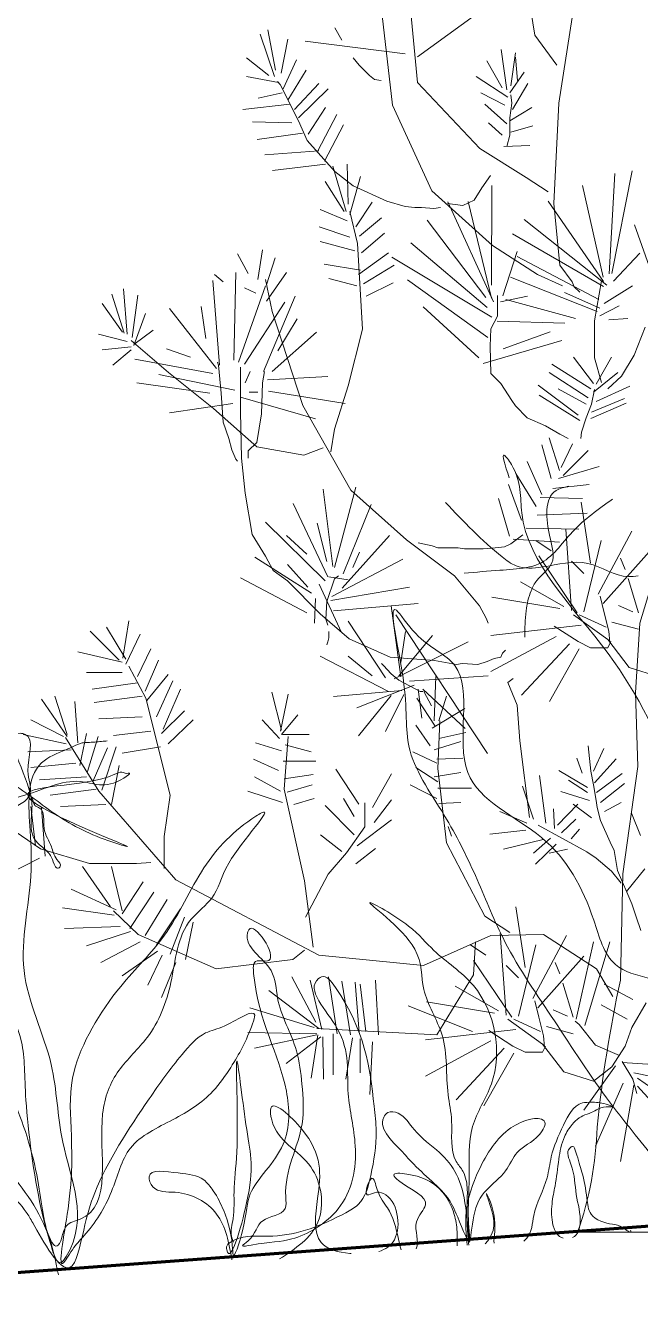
# Model space of a CAD drawing. Header units: millimetres. Extents: x 3779 to 7711, y 1445 to 3132.
# Drawn here: x 3966.4894 to 3966.7099, y 1451.7338 to 1452.1913 of the extents above; entities that cross this region are included whole.
import ezdxf

# ---------------------------------------------------------------- set-up
doc = ezdxf.new("R2010")
doc.units = ezdxf.units.MM
doc.layers.add('pluma 12', color=30, linetype='Continuous', lineweight=120)
doc.layers.add('VEJETACION', color=3, linetype='Continuous', lineweight=9)

# ---------------------------------------------------------------- blocks, each defined once
blk = doc.blocks.new('JGJGHJ')
at = {"layer": 'VEJETACION', "color": 84, "linetype": 'Continuous', "lineweight": 5, "ltscale": 0.1}
for p, q in [((1139.06227, 440.53233), (1139.09151, 440.48043)), ((1139.10062, 440.50519), (1139.10259, 440.50651)), ((1139.10329, 440.49696), (1139.10062, 440.50519)), ((1139.10335, 440.48412), (1139.10329, 440.49696)), ((1139.1048, 440.45645), (1139.10335, 440.48412)), ((1139.07649, 440.45169), (1139.07548, 440.45531)), ((1139.14406, 440.44711), (1139.14138, 440.45533))]:
    blk.add_line(p, q, dxfattribs=at)
for points in [[(1139.16239, 440.41113), (1139.15742, 440.46385), (1139.13723, 440.51297), (1139.10997, 440.56557), (1139.10754, 440.58313), (1139.10517, 440.58664), (1139.10639, 440.57844)], [(1139.12752, 440.57386), (1139.12284, 440.57267), (1139.11941, 440.55624), (1139.11945, 440.54686), (1139.11362, 440.54097), (1139.1113, 440.53744), (1139.10899, 440.5304), (1139.10786, 440.52102)], [(1139.08297, 440.57128), (1139.10185, 440.55029), (1139.10655, 440.54679), (1139.11594, 440.54567), (1139.13236, 440.54576), (1139.14647, 440.53997), (1139.14998, 440.53999)], [(1139.1428, 440.56808), (1139.12761, 440.55745), (1139.11476, 440.54684), (1139.10539, 440.54562), (1139.1007, 440.54559), (1139.0878, 440.54552)], [(1139.16415, 440.30886), (1139.16477, 440.31644), (1139.16664, 440.33918), (1139.16159, 440.36155), (1139.1552, 440.39018), (1139.13178, 440.40158), (1139.12515, 440.41802), (1139.10861, 440.4489), (1139.08392, 440.47413), (1139.08208, 440.51266), (1139.06891, 440.52511), (1139.06259, 440.53397), (1139.06338, 440.5073), (1139.06382, 440.48325), (1139.07514, 440.45794), (1139.08447, 440.43559), (1139.09282, 440.41258), (1139.10845, 440.38301), (1139.12638, 440.35214), (1139.14165, 440.32949), (1139.15357, 440.31605), (1139.1658, 440.30854), (1139.16514, 440.30952), (1139.16644, 440.31183)], [(1138.9035, 440.49178), (1138.9214, 440.48138), (1138.9367, 440.46886), (1138.95618, 440.45795), (1138.95881, 440.45691), (1138.92615, 440.47668), (1138.95762, 440.48262), (1138.96025, 440.48316), (1138.96182, 440.48264), (1138.96287, 440.48265), (1138.96078, 440.48106), (1138.94503, 440.48098), (1138.92353, 440.47719), (1138.90622, 440.47395), (1138.90255, 440.47183), (1138.901, 440.4671), (1138.90048, 440.46605), (1138.90887, 440.46819), (1138.92092, 440.4735), (1138.92563, 440.47615), (1138.92667, 440.47773), (1138.92663, 440.48613), (1138.92656, 440.49925), (1138.92498, 440.49976), (1138.92721, 440.47564), (1138.92671, 440.46986), (1138.92728, 440.46147), (1138.9294, 440.45886), (1138.93257, 440.4552), (1138.93363, 440.45206), (1138.93469, 440.45049), (1138.93574, 440.45102), (1138.93468, 440.45364), (1138.93308, 440.45835), (1138.93094, 440.46516), (1138.92985, 440.4725), (1138.92827, 440.47354), (1138.92774, 440.47511), (1138.9272, 440.47669)], [(1138.98691, 440.30594), (1138.98262, 440.32271), (1138.9684, 440.33155), (1138.96051, 440.33413), (1138.95944, 440.3378), (1138.96994, 440.33838), (1138.97888, 440.33528), (1138.98205, 440.3311), (1138.98524, 440.32377), (1138.98742, 440.30909), (1138.98742, 440.30804), (1138.99158, 440.31646), (1138.99519, 440.32907), (1139.00822, 440.34593), (1139.01075, 440.36483), (1139.00212, 440.40782), (1139.00315, 440.41202), (1139.00788, 440.41204), (1139.00151, 440.42355), (1139.001, 440.4225), (1139.00842, 440.40837), (1139.01005, 440.39841), (1139.0154, 440.37903), (1139.01651, 440.36696), (1139.01554, 440.35279), (1139.0078, 440.32704), (1139.0073, 440.32284), (1138.99892, 440.31912), (1138.99318, 440.31227), (1138.99108, 440.31068), (1138.99423, 440.3107), (1139.00893, 440.31183), (1139.02621, 440.32136), (1139.03397, 440.34344), (1139.03282, 440.36233), (1139.03059, 440.38593), (1139.02524, 440.40427), (1139.02629, 440.4048), (1139.03104, 440.40062), (1139.04177, 440.35713), (1139.04182, 440.34821), (1139.03875, 440.33245), (1139.03355, 440.32245), (1139.02884, 440.3198), (1139.0021, 440.31337), (1138.99317, 440.31384), (1138.98688, 440.31224), (1138.98531, 440.31065), (1138.98531, 440.3096), (1138.99363, 440.32591), (1138.99559, 440.35216), (1138.99389, 440.37681), (1138.99143, 440.34427), (1138.98941, 440.33009), (1138.98841, 440.32064), (1138.98739, 440.31434), (1138.98793, 440.31224)]]:
    blk.add_spline(points, degree=3, dxfattribs=at)
for points, knots in [([(1138.92443, 440.30505), (1138.92385, 440.31018), (1138.92184, 440.32476), (1138.90621, 440.35027), (1138.88593, 440.36161), (1138.8401, 440.38618), (1138.86253, 440.36747), (1138.87352, 440.36405), (1138.88599, 440.35613), (1138.8994, 440.34404), (1138.9125, 440.33295), (1138.91874, 440.31985), (1138.92863, 440.29833), (1138.93475, 440.32165), (1138.94178, 440.34039), (1138.95777, 440.36118), (1138.9719, 440.37852), (1138.98216, 440.38833), (1138.99078, 440.38898), (1139.00319, 440.39645), (1138.99818, 440.3844), (1138.99318, 440.37674), (1138.98334, 440.36442), (1138.96965, 440.35723), (1138.95173, 440.3508), (1138.94632, 440.33243), (1138.93776, 440.32097), (1138.93053, 440.31468), (1138.92289, 440.30298), (1138.9365, 440.34904), (1138.92796, 440.37147), (1138.95112, 440.4055), (1138.97328, 440.42342), (1138.98565, 440.44766), (1138.99912, 440.45986), (1139.01554, 440.46844), (1138.99345, 440.44849), (1138.99146, 440.43613), (1138.9761, 440.42679), (1138.97363, 440.40695), (1138.96483, 440.38824), (1138.95012, 440.37704), (1138.94011, 440.35595), (1138.94652, 440.32562), (1138.92818, 440.32342), (1138.92166, 440.30018), (1138.91554, 440.36355), (1138.91974, 440.39477), (1138.89907, 440.42536), (1138.88087, 440.45685), (1138.86047, 440.46388), (1138.84045, 440.47813), (1138.85555, 440.44707), (1138.86904, 440.44178), (1138.88477, 440.43656), (1138.88693, 440.4172), (1138.89684, 440.40305), (1138.90568, 440.38705), (1138.91426, 440.367), (1138.9193, 440.34641), (1138.92049, 440.32671), (1138.92171, 440.3189), (1138.9246, 440.30739), (1138.93752, 440.32362), (1138.92737, 440.34819), (1138.92949, 440.38294), (1138.9157, 440.41422), (1138.92529, 440.44291), (1138.9261, 440.46671), (1138.92561, 440.48781), (1138.93868, 440.49204), (1138.94377, 440.4936), (1138.94635, 440.49487), (1138.94978, 440.49462), (1138.95277, 440.49475), (1138.95511, 440.49475), (1138.95578, 440.49475)], [0.002739, 0.002739, 0.002739, 0.002739, 0.018273, 0.046968, 0.08365, 0.112338, 0.130172, 0.137802, 0.149484, 0.172954, 0.193505, 0.197984, 0.218824, 0.233162, 0.24711, 0.286002, 0.305882, 0.317303, 0.324597, 0.33602, 0.339187, 0.356706, 0.367352, 0.384876, 0.403266, 0.420291, 0.43892, 0.444586, 0.450999, 0.47026, 0.519692, 0.554414, 0.578494, 0.606554, 0.632847, 0.635087, 0.656521, 0.670434, 0.681081, 0.704884, 0.726387, 0.741968, 0.758544, 0.797198, 0.802593, 0.807071, 0.857943, 0.87897, 0.920175, 0.958036, 0.982265, 0.990342, 1.015457, 1.030748, 1.041949, 1.060359, 1.081861, 1.094409, 1.115054, 1.146877, 1.158935, 1.171117, 1.177834, 1.180667, 1.22177, 1.249879, 1.285018, 1.319063, 1.335115, 1.359887, 1.369754, 1.372922, 1.37609, 1.378094, 1.383104, 1.385107, 1.385107, 1.385107, 1.385107]), ([(1139.07143, 440.30505), (1139.07132, 440.30904), (1139.07116, 440.31834), (1139.07757, 440.33278), (1139.08622, 440.34483), (1139.09579, 440.34844), (1139.09993, 440.34875), (1139.10374, 440.34724), (1139.09876, 440.34015), (1139.09158, 440.33858), (1139.08731, 440.32949), (1139.07886, 440.32449), (1139.07428, 440.31714), (1139.07191, 440.30045), (1139.07263, 440.32568), (1139.06729, 440.33685), (1139.05559, 440.34615), (1139.0522, 440.3538), (1139.04675, 440.35527), (1139.04165, 440.34934), (1139.04905, 440.34255), (1139.05601, 440.33286), (1139.06497, 440.32525), (1139.0685, 440.31654), (1139.07271, 440.30295), (1139.07213, 440.31613), (1139.07439, 440.32779), (1139.07443, 440.34772), (1139.08984, 440.3664), (1139.08682, 440.39548), (1139.06761, 440.4096), (1139.05986, 440.42124), (1139.03574, 440.43699), (1139.06439, 440.41436), (1139.06068, 440.39673), (1139.07054, 440.37989), (1139.0676, 440.36325), (1139.06992, 440.34836), (1139.06718, 440.33799), (1139.0727, 440.33097), (1139.07316, 440.32524), (1139.07193, 440.3165), (1139.07195, 440.30989), (1139.07197, 440.30505)], [0.0007556, 0.0007556, 0.0007556, 0.0007556, 0.0126042, 0.0283908, 0.0473512, 0.0551559, 0.0577811, 0.0601289, 0.0652974, 0.0754898, 0.0833623, 0.0930411, 0.1033918, 0.1125559, 0.124636, 0.1465632, 0.1588164, 0.1670148, 0.1707275, 0.1729543, 0.1879815, 0.1906057, 0.2099613, 0.2179544, 0.2276022, 0.2297011, 0.2507489, 0.2687815, 0.2854514, 0.3213213, 0.3402531, 0.3528934, 0.3690643, 0.3921814, 0.407023, 0.4246157, 0.4461357, 0.4555953, 0.4702969, 0.474528, 0.4814296, 0.4867031, 0.5011689, 0.5011689, 0.5011689, 0.5011689]), ([(1139.00398, 440.30499), (1139.00993, 440.30829), (1139.02212, 440.31506), (1139.02037, 440.34046), (1139.00492, 440.34741), (1139.00411, 440.36388), (1139.02271, 440.3445), (1139.02033, 440.3305), (1139.0155, 440.30903), (1139.02518, 440.30581), (1139.02952, 440.30507), (1139.02966, 440.30505)], [0, 0, 0, 0, 0.0190631, 0.0390751, 0.0609662, 0.0651734, 0.0786481, 0.1041588, 0.1199359, 0.1309978, 0.1313624, 0.1313624, 0.1313624, 0.1313624]), ([(1139.09177, 440.30505), (1139.09219, 440.30534), (1139.095, 440.30762), (1139.09564, 440.31622), (1139.10168, 440.32466), (1139.10384, 440.33614), (1139.10839, 440.3446), (1139.11363, 440.35339), (1139.12041, 440.35285), (1139.12318, 440.35268), (1139.12833, 440.35038), (1139.12307, 440.35128), (1139.12003, 440.34918), (1139.11536, 440.34847), (1139.11163, 440.34517), (1139.10816, 440.3406), (1139.10625, 440.33298), (1139.10478, 440.32476), (1139.10204, 440.31619), (1139.10204, 440.30643), (1139.10592, 440.30505)], [0.3429987, 0.3429987, 0.3429987, 0.3429987, 0.3443383, 0.3528353, 0.3672007, 0.3748583, 0.3870919, 0.3975073, 0.4006648, 0.406031, 0.408384, 0.4115412, 0.4148691, 0.4210279, 0.4243966, 0.4296567, 0.4379725, 0.44767, 0.4541753, 0.4670223, 0.4670223, 0.4670223, 0.4670223]), ([(1139.10927, 440.30505), (1139.10964, 440.30517), (1139.11142, 440.30604), (1139.11333, 440.3119), (1139.11116, 440.32056), (1139.11197, 440.32909), (1139.10889, 440.33614), (1139.11221, 440.33816), (1139.11325, 440.33302), (1139.1146, 440.32793), (1139.11556, 440.32006), (1139.11559, 440.31151), (1139.123, 440.30878), (1139.12695, 440.30825), (1139.13037, 440.30464), (1139.13028, 440.30598), (1139.13027, 440.30618)], [0.47032051, 0.47032051, 0.47032051, 0.47032051, 0.47142849, 0.47613286, 0.4866641, 0.49775811, 0.50354306, 0.50471956, 0.50707184, 0.51460181, 0.5241264, 0.5300063, 0.53849014, 0.54249737, 0.54556529, 0.54609119, 0.54609119, 0.54609119, 0.54609119]), ([(1139.03966, 440.30505), (1139.04212, 440.30565), (1139.04903, 440.30959), (1139.04747, 440.3248), (1139.03998, 440.32669), (1139.03496, 440.32408), (1139.03951, 440.33494), (1139.04071, 440.3251), (1139.0451, 440.31954), (1139.04664, 440.3126), (1139.0474, 440.30602), (1139.0477, 440.30505)], [0.14037041, 0.14037041, 0.14037041, 0.14037041, 0.14772081, 0.16475415, 0.16795511, 0.17063811, 0.17679407, 0.18128768, 0.18881834, 0.20131939, 0.20412526, 0.20412526, 0.20412526, 0.20412526]), ([(1139.05312, 440.30505), (1139.05465, 440.30758), (1139.05147, 440.31444), (1139.06156, 440.3224), (1139.05153, 440.32656), (1139.04561, 440.33307), (1139.06133, 440.33104), (1139.06722, 440.32138), (1139.0684, 440.31111), (1139.06788, 440.30661), (1139.06787, 440.30505)], [0.2114725, 0.2114725, 0.2114725, 0.2114725, 0.22094792, 0.22780607, 0.24083049, 0.24346062, 0.24819661, 0.27051547, 0.27684822, 0.28114856, 0.28114856, 0.28114856, 0.28114856]), ([(1139.07789, 440.30505), (1139.07838, 440.3055), (1139.08283, 440.3101), (1139.08155, 440.31577), (1139.07889, 440.32544), (1139.08353, 440.31387), (1139.08102, 440.3072), (1139.08109, 440.30505)], [0.29521344, 0.29521344, 0.29521344, 0.29521344, 0.29681886, 0.31105723, 0.31322568, 0.3208833, 0.32976468, 0.32976468, 0.32976468, 0.32976468])]:
    blk.add_open_spline(points, degree=3, knots=knots, dxfattribs=at)
blk = doc.blocks.new('5')
for p, q in [((-0.12749, 0.81868), (-0.13753, 0.90581)), ((-0.02132, 0.87112), (-0.02778, 0.91199)), ((-0.10884, 0.83566), (-0.11386, 0.88808)), ((-0.10884, 0.85493), (-0.0536, 0.89502)), ((-0.00339, 0.82023), (0.00666, 0.88423)), ((-0.21573, 0.84028), (-0.22649, 0.87189)), ((-0.21502, 0.8449), (-0.22075, 0.87498)), ((-0.21071, 0.8426), (-0.20569, 0.86804)), ((-0.16552, 0.86726), (-0.17054, 0.87652)), ((-0.00483, 0.84876), (-0.02132, 0.87112)), ((-0.11817, 0.85724), (-0.19277, 0.86649)), ((-0.04213, 0.83026), (-0.04643, 0.86032)), ((-0.03925, 0.83334), (-0.03567, 0.85801)), ((-0.22003, 0.84104), (-0.23653, 0.85416)), ((-0.20927, 0.83103), (-0.19923, 0.85261)), ((-0.1526, 0.84876), (-0.15691, 0.85416)), ((-0.14471, 0.84104), (-0.1526, 0.84876)), ((-0.04572, 0.8318), (-0.05719, 0.85184)), ((-0.03416, 0.83729), (-0.03569, 0.85464)), ((-0.21285, 0.83566), (-0.23653, 0.84028)), ((-0.20569, 0.82254), (-0.19206, 0.8449)), ((-0.14112, 0.83796), (-0.14471, 0.84104)), ((-0.04141, 0.82485), (-0.06507, 0.84028)), ((-0.03998, 0.82794), (-0.02922, 0.84337)), ((-0.21142, 0.83412), (-0.21358, 0.83642)), ((-0.1978, 0.80712), (-0.21142, 0.83412)), ((-0.20067, 0.81561), (-0.18273, 0.83488)), ((-0.1978, 0.80943), (-0.17556, 0.83103)), ((-0.1361, 0.8372), (-0.14112, 0.83796)), ((-0.06222, 0.7863), (-0.10884, 0.83566)), ((-0.03783, 0.81561), (-0.02635, 0.83488)), ((-0.20999, 0.82794), (-0.22793, 0.82409)), ((-0.04357, 0.81868), (-0.06149, 0.82794)), ((-0.03998, 0.80943), (-0.03853, 0.82023)), ((-0.03853, 0.82023), (-0.03925, 0.8264)), ((-0.00698, 0.74544), (-0.00339, 0.82023)), ((-0.20425, 0.81946), (-0.23941, 0.81561)), ((-0.19062, 0.79711), (-0.17771, 0.81714)), ((-0.18345, 0.78476), (-0.1691, 0.81175)), ((-0.09808, 0.7547), (-0.12749, 0.81868)), ((-0.04213, 0.80481), (-0.05863, 0.81946)), ((-0.03998, 0.80712), (-0.02348, 0.81714)), ((-0.20282, 0.80558), (-0.23224, 0.80635)), ((-0.19134, 0.79248), (-0.1978, 0.80712)), ((-0.17842, 0.77705), (-0.16408, 0.80404)), ((-0.04572, 0.79633), (-0.05575, 0.80558)), ((-0.03998, 0.79633), (-0.03998, 0.80943)), ((-0.03925, 0.79865), (-0.02276, 0.80327)), ((-0.19492, 0.79787), (-0.22864, 0.79325)), ((-0.17054, 0.76935), (-0.19134, 0.79248)), ((-0.04213, 0.78785), (-0.03998, 0.79633)), ((-0.18273, 0.78476), (-0.2229, 0.78168)), ((-0.02778, 0.76473), (-0.06222, 0.7863)), ((-0.04428, 0.78785), (-0.0249, 0.78862)), ((-0.17771, 0.77474), (-0.21716, 0.77011)), ((-0.16222, 0.73936), (-0.17226, 0.77328)), ((-0.16078, 0.74474), (-0.1615, 0.77483)), ((-0.15691, 0.75855), (-0.17054, 0.76935)), ((-0.15935, 0.73704), (-0.15146, 0.76557)), ((-0.06078, 0.75701), (-0.05432, 0.76627)), ((-0.01128, 0.75393), (-0.02778, 0.76473)), ((0.03427, 0.69268), (0.03859, 0.76784)), ((0.03633, 0.69307), (0.05158, 0.76981)), ((-0.16365, 0.73936), (-0.178, 0.76171)), ((-0.1318, 0.74698), (-0.15691, 0.75855)), ((-0.05289, 0.71383), (-0.09808, 0.7547)), ((-0.06652, 0.74776), (-0.06078, 0.75701)), ((-0.05359, 0.68434), (-0.05342, 0.75872)), ((0.02979, 0.69021), (0.01426, 0.75889)), ((-0.15505, 0.72779), (-0.14285, 0.7463)), ((-0.11817, 0.74313), (-0.1318, 0.74698)), ((-0.0866, 0.74544), (-0.07513, 0.74391)), ((-0.05211, 0.67179), (-0.08634, 0.74651)), ((-0.07513, 0.74391), (-0.06652, 0.74776)), ((-0.05353, 0.67472), (-0.07104, 0.74677)), ((0.03017, 0.68708), (-0.01131, 0.74702)), ((-0.00267, 0.69918), (-0.00698, 0.74544)), ((-0.1615, 0.73242), (-0.18159, 0.74089)), ((-0.15361, 0.71545), (-0.15935, 0.73936)), ((-0.15217, 0.72085), (-0.13568, 0.73473)), ((-0.111, 0.74235), (-0.11817, 0.74313)), ((-0.10597, 0.74235), (-0.111, 0.74235)), ((-0.09665, 0.74159), (-0.10597, 0.74235)), ((-0.09163, 0.74235), (-0.09665, 0.74159)), ((-0.15935, 0.72008), (-0.18231, 0.72779)), ((-0.05778, 0.67499), (-0.10165, 0.73286)), ((0.03261, 0.68434), (-0.02927, 0.73341)), ((0.07228, 0.67538), (0.05317, 0.72947)), ((-0.15577, 0.71006), (-0.18159, 0.717)), ((-0.15002, 0.65146), (-0.15361, 0.71545)), ((-0.15075, 0.70852), (-0.13353, 0.72316)), ((-0.05691, 0.66766), (-0.11393, 0.71606)), ((0.03008, 0.68331), (-0.03803, 0.72263)), ((-0.23539, 0.69309), (-0.24328, 0.70773)), ((-0.22821, 0.68847), (-0.22463, 0.71082)), ((-0.15289, 0.69233), (-0.13066, 0.70852)), ((-0.01917, 0.69224), (-0.05289, 0.71383)), ((-0.04524, 0.67632), (-0.03436, 0.70943)), ((0.02648, 0.67353), (-0.03444, 0.70567)), ((0.03753, 0.68741), (0.05728, 0.70832)), ((-0.22176, 0.68461), (-0.2153, 0.70466)), ((-0.15146, 0.69541), (-0.17872, 0.70003)), ((-0.1493, 0.68539), (-0.12635, 0.69927)), ((-0.05341, 0.66031), (-0.12801, 0.70533)), ((0.00666, 0.68685), (-0.00267, 0.69918)), ((-0.25691, 0.62448), (-0.26193, 0.6877)), ((-0.25405, 0.68693), (-0.26049, 0.69233)), ((-0.24615, 0.62833), (-0.24472, 0.69387)), ((-0.21745, 0.66456), (-0.22248, 0.68847)), ((-0.22176, 0.67227), (-0.20669, 0.69387)), ((-0.15433, 0.68384), (-0.17513, 0.68924)), ((-0.05638, 0.6453), (-0.11647, 0.68831)), ((0.02542, 0.66476), (-0.03949, 0.69026)), ((-0.00052, 0.68377), (-0.01917, 0.69224)), ((0.00809, 0.68299), (0.00666, 0.68685)), ((0.02861, 0.6875), (0.02328, 0.65776)), ((-0.32793, 0.64838), (-0.33726, 0.67767)), ((-0.32578, 0.6476), (-0.32864, 0.68153)), ((-0.32219, 0.64529), (-0.31789, 0.6769)), ((-0.24256, 0.62678), (-0.22248, 0.68384)), ((-0.22965, 0.67844), (-0.23826, 0.6823)), ((-0.14715, 0.67613), (-0.12706, 0.68616)), ((0.02724, 0.66725), (0.001, 0.67879)), ((0.01239, 0.67914), (0.00809, 0.68299)), ((0.03054, 0.67057), (0.05171, 0.68373)), ((-0.32936, 0.64915), (-0.34443, 0.67074)), ((-0.26696, 0.64452), (-0.27054, 0.66841)), ((-0.23826, 0.62524), (-0.20813, 0.67151)), ((-0.22391, 0.61985), (-0.20024, 0.67613)), ((-0.06304, 0.63011), (-0.10456, 0.66812)), ((-0.04923, 0.67665), (-0.04923, 0.66115)), ((-0.04681, 0.67174), (-0.02671, 0.67614)), ((0.00911, 0.65949), (-0.0428, 0.67358)), ((0.02739, 0.6614), (0.04183, 0.66899)), ((-0.32076, 0.63912), (-0.31215, 0.66303)), ((-0.25906, 0.62216), (-0.29422, 0.66688)), ((-0.1945, 0.5944), (-0.21745, 0.66456)), ((-0.21315, 0.63526), (-0.19881, 0.65917)), ((-0.04923, 0.66115), (-0.05402, 0.65165)), ((0.03409, 0.65842), (0.04823, 0.65953)), ((-0.32076, 0.63989), (-0.30641, 0.65069)), ((-0.21745, 0.61985), (-0.18446, 0.64915)), ((-0.16078, 0.60905), (-0.15002, 0.65146)), ((-0.05402, 0.65165), (-0.05468, 0.63876)), ((-0.04935, 0.65734), (0.00109, 0.65581)), ((-0.04479, 0.63683), (-0.0098, 0.64944)), ((0.02328, 0.65776), (0.02328, 0.62994)), ((0.0612, 0.65301), (0.05309, 0.63197)), ((-0.32578, 0.6422), (-0.34729, 0.6476)), ((-0.29493, 0.61907), (-0.32291, 0.64297)), ((-0.0599, 0.6259), (-0.00111, 0.64309)), ((-0.05468, 0.63876), (-0.05402, 0.6184)), ((-0.32291, 0.63835), (-0.34443, 0.63605)), ((-0.32291, 0.63605), (-0.33654, 0.62448)), ((-0.27844, 0.63064), (-0.29637, 0.63681)), ((0.02262, 0.61094), (0.00772, 0.63062)), ((0.02328, 0.62994), (0.02861, 0.61162)), ((0.02461, 0.61026), (0.03606, 0.63062)), ((0.05309, 0.63197), (0.04351, 0.61637)), ((-0.26193, 0.61831), (-0.32004, 0.62911)), ((-0.25763, 0.62448), (-0.25835, 0.62678)), ((-0.25547, 0.60365), (-0.25763, 0.62448)), ((-0.24113, 0.58978), (-0.24113, 0.62293)), ((-0.23754, 0.61137), (-0.23395, 0.61985)), ((-0.22463, 0.61137), (-0.2232, 0.61985)), ((-0.00865, 0.62519), (0.02049, 0.60698)), ((-0.26409, 0.60365), (-0.31861, 0.61137)), ((-0.24544, 0.60597), (-0.3021, 0.61754)), ((-0.26121, 0.59209), (-0.29493, 0.61907)), ((-0.22534, 0.58824), (-0.22463, 0.61137)), ((-0.22104, 0.61368), (-0.17585, 0.616)), ((-0.05402, 0.6184), (-0.04657, 0.61094)), ((-0.04657, 0.61094), (-0.03845, 0.59816)), ((-0.01064, 0.61908), (0.01849, 0.60019)), ((0.02262, 0.60427), (0.04085, 0.61908)), ((0.04351, 0.61637), (0.0334, 0.60698)), ((-0.25405, 0.58207), (-0.25547, 0.60365)), ((-0.23467, 0.60442), (-0.22821, 0.60442)), ((-0.22032, 0.6052), (-0.16294, 0.59594)), ((-0.17083, 0.57667), (-0.16078, 0.60905)), ((0.01104, 0.5873), (-0.01876, 0.60958)), ((0.01237, 0.58323), (-0.0181, 0.60223)), ((-0.00386, 0.60698), (0.01716, 0.59544)), ((0.02328, 0.6063), (0.02116, 0.59544)), ((0.02461, 0.59748), (0.04963, 0.6089)), ((-0.24687, 0.59594), (-0.29422, 0.58901)), ((-0.22893, 0.56356), (-0.26121, 0.59209)), ((-0.24113, 0.60057), (-0.18517, 0.58438)), ((-0.15863, 0.53118), (-0.1945, 0.5944)), ((-0.03845, 0.59816), (-0.03566, 0.59409)), ((-0.03566, 0.59409), (-0.02688, 0.58527)), ((0.02116, 0.59544), (0.01716, 0.58527)), ((0.02049, 0.58459), (0.04697, 0.59612)), ((0.02116, 0.58934), (0.04564, 0.59952)), ((-0.24974, 0.56973), (-0.25405, 0.58207)), ((-0.24041, 0.55509), (-0.24113, 0.58978)), ((-0.22893, 0.56665), (-0.22534, 0.58824)), ((-0.02688, 0.58527), (-0.01331, 0.57916)), ((0.01716, 0.58527), (0.0137, 0.57441)), ((-0.1737, 0.55971), (-0.17083, 0.57667)), ((-0.01331, 0.57916), (-0.00253, 0.57305)), ((-0.00253, 0.57305), (0.00359, 0.56966)), ((0.0137, 0.57441), (0.01304, 0.56966)), ((-0.24758, 0.56125), (-0.24974, 0.56973)), ((-0.23539, 0.56048), (-0.22893, 0.56665)), ((-0.19378, 0.55739), (-0.22893, 0.56356)), ((-0.17944, 0.56279), (-0.19378, 0.55739)), ((-0.00905, 0.53987), (-0.01596, 0.56514)), ((-0.00283, 0.54582), (-0.01044, 0.57034)), ((-0.00145, 0.54805), (0.00685, 0.56588)), ((-0.24472, 0.55431), (-0.24758, 0.56125)), ((-0.24328, 0.55277), (-0.24472, 0.55431)), ((-0.23754, 0.52887), (-0.24041, 0.55509)), ((-0.23539, 0.55509), (-0.23539, 0.56048)), ((-0.00006, 0.5421), (0.01861, 0.56068)), ((-0.02012, 0.51907), (-0.03533, 0.54358)), ((-0.01596, 0.52798), (-0.02702, 0.5525)), ((-0.00352, 0.53987), (0.0269, 0.54879)), ((-0.03117, 0.50866), (-0.04086, 0.53542)), ((-0.00767, 0.53244), (0.0193, 0.53542)), ((-0.23253, 0.49803), (-0.23754, 0.52887)), ((-0.17226, 0.47413), (-0.17944, 0.53195)), ((-0.17083, 0.47335), (-0.15505, 0.5335)), ((-0.11703, 0.49417), (-0.15863, 0.53118)), ((-0.04016, 0.49677), (-0.04847, 0.52501)), ((-0.01735, 0.52575), (0.01446, 0.52501)), ((-0.17585, 0.46642), (-0.20167, 0.52115)), ((-0.16437, 0.46874), (-0.14356, 0.52039)), ((0.02046, 0.47662), (0.01328, 0.5221)), ((-0.178, 0.46333), (-0.22248, 0.50729)), ((-0.17656, 0.47798), (-0.18374, 0.50652)), ((-0.01942, 0.51238), (0.01792, 0.51386)), ((-0.22248, 0.48183), (-0.23253, 0.49803)), ((-0.19163, 0.48338), (-0.20669, 0.49726)), ((-0.16509, 0.45793), (-0.12994, 0.49726)), ((-0.03916, 0.49099), (-0.03017, 0.49768)), ((-0.02772, 0.50271), (0.0117, 0.50197)), ((0.00612, 0.44114), (0.00181, 0.50206)), ((0.02619, 0.45349), (0.05131, 0.50051)), ((-0.08116, 0.46719), (-0.11703, 0.49417)), ((-0.1083, 0.49173), (-0.10484, 0.49099)), ((-0.10484, 0.49099), (-0.09793, 0.48951)), ((-0.09793, 0.48951), (-0.09379, 0.48802)), ((-0.09379, 0.48802), (-0.07857, 0.48802)), ((-0.07857, 0.48802), (-0.07373, 0.48728)), ((-0.07373, 0.48728), (-0.05989, 0.48728)), ((-0.05989, 0.48728), (-0.05091, 0.48802)), ((-0.05091, 0.48802), (-0.044, 0.48877)), ((-0.044, 0.48877), (-0.03916, 0.49099)), ((-0.0374, 0.49453), (-0.00283, 0.49232)), ((-0.00895, 0.48587), (-0.02043, 0.49358)), ((0.01544, 0.44038), (0.02835, 0.49358)), ((0.05721, 0.43168), (0.07451, 0.48834)), ((-0.18804, 0.45408), (-0.23037, 0.48106)), ((-0.21674, 0.47104), (-0.22248, 0.48183)), ((-0.17298, 0.45176), (-0.11989, 0.47953)), ((-0.1572, 0.47335), (-0.15217, 0.48491)), ((0.01042, 0.4396), (-0.01828, 0.48201)), ((0.01544, 0.46891), (0.00612, 0.47817)), ((0.02979, 0.44655), (0.06422, 0.4851)), ((0.04629, 0.47199), (0.0427, 0.48047)), ((-0.20598, 0.46333), (-0.21674, 0.47104)), ((-0.19092, 0.45871), (-0.20598, 0.47567)), ((-0.17083, 0.46488), (-0.16796, 0.46719)), ((-0.06251, 0.44484), (-0.08116, 0.46719)), ((-0.19163, 0.43943), (-0.24113, 0.46565)), ((-0.18159, 0.43865), (-0.20598, 0.46333)), ((-0.18231, 0.46102), (-0.1658, 0.42478)), ((-0.17656, 0.44791), (-0.17083, 0.46488)), ((-0.17513, 0.46642), (-0.16078, 0.46411)), ((-0.1737, 0.44868), (-0.11487, 0.45871)), ((0.00038, 0.44422), (-0.03191, 0.46273)), ((0.05633, 0.4396), (0.04844, 0.46505)), ((-0.18517, 0.45022), (-0.18588, 0.43173)), ((-0.00249, 0.44269), (-0.05342, 0.45117)), ((0.0305, 0.4396), (0.02763, 0.45194)), ((-0.16006, 0.42015), (-0.18159, 0.43865)), ((-0.17728, 0.43481), (-0.17656, 0.44791)), ((-0.17155, 0.44097), (-0.10842, 0.44637)), ((-0.12133, 0.39163), (-0.1285, 0.44484)), ((-0.05749, 0.43557), (-0.06251, 0.44484)), ((0.03409, 0.42573), (0.0305, 0.4396)), ((0.05203, 0.44038), (0.04127, 0.445)), ((-0.32894, 0.40573), (-0.32464, 0.43349)), ((-0.17585, 0.43018), (-0.17728, 0.43481)), ((-0.13281, 0.39086), (-0.16078, 0.43327)), ((-0.05604, 0.43173), (-0.05749, 0.43557)), ((0.01328, 0.43036), (-0.05415, 0.42264)), ((0.01114, 0.41801), (-0.00681, 0.42958)), ((0.03337, 0.41956), (0.00754, 0.43806)), ((0.03194, 0.42881), (0.01186, 0.43806)), ((0.05633, 0.42727), (0.03624, 0.43266)), ((0.05402, 0.37977), (0.05721, 0.43168)), ((-0.33182, 0.40419), (-0.35334, 0.42577)), ((-0.3268, 0.40496), (-0.34114, 0.42886)), ((-0.3268, 0.40111), (-0.31603, 0.42347)), ((-0.17513, 0.42093), (-0.17585, 0.41784)), ((-0.17513, 0.42555), (-0.17513, 0.42093)), ((-0.12922, 0.40627), (-0.16006, 0.42015)), ((-0.12277, 0.3924), (-0.09766, 0.42247)), ((-0.12133, 0.40243), (-0.11774, 0.42555)), ((-0.00537, 0.42187), (-0.05415, 0.39566)), ((0.04915, 0.39874), (0.03337, 0.41956)), ((0.0348, 0.41724), (0.03409, 0.42573)), ((-0.32966, 0.40264), (-0.36266, 0.41035)), ((-0.31819, 0.39185), (-0.30814, 0.41267)), ((-0.17585, 0.41784), (-0.17656, 0.41553)), ((-0.12635, 0.39009), (-0.07112, 0.41784)), ((-0.04313, 0.41168), (-0.04528, 0.40936)), ((0.00469, 0.41647), (-0.03119, 0.37792)), ((0.01186, 0.41262), (-0.01039, 0.3733)), ((0.02046, 0.41339), (0.01114, 0.41801)), ((0.03337, 0.41339), (0.02046, 0.41339)), ((0.03552, 0.41801), (0.03337, 0.41339)), ((-0.31244, 0.38106), (-0.3024, 0.40419)), ((-0.13066, 0.38083), (-0.18159, 0.40705)), ((-0.14285, 0.3924), (-0.16078, 0.40705)), ((-0.13568, 0.40165), (-0.13424, 0.40011)), ((-0.10627, 0.40473), (-0.12922, 0.40627)), ((-0.09622, 0.40397), (-0.10627, 0.40473)), ((-0.07972, 0.40088), (-0.09622, 0.40397)), ((-0.07542, 0.40165), (-0.07972, 0.40088)), ((-0.06394, 0.40088), (-0.07542, 0.40165)), ((-0.05677, 0.4032), (-0.06394, 0.40088)), ((-0.05174, 0.40551), (-0.05677, 0.4032)), ((-0.04672, 0.40627), (-0.05174, 0.40551)), ((-0.04528, 0.40936), (-0.04672, 0.40627)), ((-0.32966, 0.39493), (-0.3562, 0.39493)), ((-0.31174, 0.37566), (-0.32464, 0.39955)), ((-0.31101, 0.37412), (-0.29524, 0.3934)), ((-0.13424, 0.40011), (-0.1285, 0.39395)), ((-0.1285, 0.39395), (-0.12277, 0.38932)), ((-0.11487, 0.38855), (-0.05604, 0.3924)), ((-0.09652, 0.3587), (-0.09509, 0.39185)), ((0.0714, 0.3918), (0.04915, 0.39874)), ((-0.31819, 0.38723), (-0.35191, 0.3826)), ((-0.30384, 0.36178), (-0.29165, 0.38877)), ((-0.29881, 0.35253), (-0.2859, 0.3826)), ((-0.12061, 0.3816), (-0.17155, 0.37698)), ((-0.11129, 0.38546), (-0.15433, 0.3685)), ((-0.12277, 0.38932), (-0.10698, 0.38083)), ((-0.10842, 0.38237), (-0.10554, 0.36079)), ((-0.10483, 0.38237), (-0.07326, 0.35308)), ((-0.37055, 0.34714), (-0.38992, 0.37489)), ((-0.37055, 0.34867), (-0.37988, 0.3772)), ((-0.36266, 0.34251), (-0.36482, 0.37335)), ((-0.3146, 0.3772), (-0.35047, 0.37257)), ((-0.29379, 0.30318), (-0.31174, 0.37566)), ((-0.21058, 0.35176), (-0.21775, 0.38029)), ((-0.2113, 0.35099), (-0.20556, 0.37874)), ((-0.1285, 0.37775), (-0.15289, 0.34768)), ((-0.11917, 0.37852), (-0.13281, 0.35076)), ((-0.09581, 0.35484), (-0.10943, 0.37566)), ((-0.10698, 0.38083), (-0.10483, 0.38083)), ((-0.10411, 0.38083), (-0.09838, 0.37004)), ((-0.09293, 0.3587), (-0.08719, 0.3772)), ((0.05562, 0.3247), (0.05402, 0.37977)), ((-0.30025, 0.34944), (-0.28304, 0.36641)), ((-0.21058, 0.34867), (-0.19839, 0.36333)), ((-0.09795, 0.3533), (-0.07356, 0.36794)), ((-0.37342, 0.34714), (-0.39782, 0.35947)), ((-0.3146, 0.36178), (-0.34688, 0.36024)), ((-0.29524, 0.34173), (-0.27658, 0.35947)), ((-0.21202, 0.34559), (-0.22492, 0.35947)), ((-0.09939, 0.34019), (-0.11014, 0.35561)), ((-0.09365, 0.32324), (-0.09222, 0.3587)), ((-0.37127, 0.34173), (-0.40355, 0.34867)), ((-0.34688, 0.30627), (-0.37199, 0.34636)), ((-0.36122, 0.32554), (-0.3562, 0.34944)), ((-0.35549, 0.32092), (-0.34759, 0.34714)), ((-0.30814, 0.35099), (-0.33612, 0.34791)), ((-0.20986, 0.34867), (-0.18978, 0.34867)), ((-0.20843, 0.30781), (-0.20556, 0.34714)), ((-0.09652, 0.33711), (-0.07643, 0.34328)), ((-0.09293, 0.34559), (-0.07285, 0.35022)), ((-0.36768, 0.33711), (-0.39997, 0.33556)), ((-0.35119, 0.31398), (-0.34043, 0.33865)), ((-0.34473, 0.30704), (-0.33397, 0.33943)), ((-0.30097, 0.33943), (-0.32966, 0.33479)), ((-0.21058, 0.33634), (-0.22995, 0.34251)), ((-0.20771, 0.34096), (-0.18834, 0.33556)), ((-0.09437, 0.32708), (-0.11231, 0.33556)), ((0.01863, 0.34019), (0.02062, 0.3213)), ((0.02249, 0.3213), (0.03034, 0.33827)), ((-0.3641, 0.32708), (-0.39782, 0.324)), ((-0.33756, 0.29624), (-0.33182, 0.32554)), ((-0.21273, 0.32169), (-0.23138, 0.33016)), ((-0.20915, 0.32862), (-0.18475, 0.32862)), ((-0.09437, 0.33016), (-0.075, 0.33094)), ((0.01424, 0.31983), (0.01023, 0.33103)), ((0.02342, 0.31248), (0.03952, 0.33046)), ((0.04457, 0.2444), (0.05562, 0.3247)), ((-0.3562, 0.31706), (-0.39136, 0.31475)), ((-0.2113, 0.30627), (-0.23067, 0.31706)), ((-0.20843, 0.31552), (-0.18691, 0.31861)), ((-0.15277, 0.29649), (-0.16987, 0.32266)), ((-0.1425, 0.29406), (-0.12825, 0.31927)), ((-0.09365, 0.31321), (-0.11014, 0.324)), ((-0.09652, 0.31706), (-0.07643, 0.32015)), ((-0.08719, 0.26772), (-0.09365, 0.32324)), ((-0.01304, 0.2824), (-0.01783, 0.31791)), ((-0.00333, 0.32176), (0.01809, 0.30909)), ((0.02062, 0.3213), (0.02249, 0.31101)), ((0.02488, 0.30524), (0.04391, 0.31938)), ((-0.34903, 0.30781), (-0.38346, 0.30318)), ((-0.28949, 0.23996), (-0.34688, 0.30627)), ((-0.20986, 0.29779), (-0.23569, 0.30627)), ((-0.19336, 0.23919), (-0.20843, 0.30781)), ((-0.20628, 0.3055), (-0.18762, 0.31089)), ((-0.09437, 0.30087), (-0.11445, 0.31089)), ((-0.09365, 0.30858), (-0.06854, 0.30858)), ((-0.02222, 0.28534), (-0.03047, 0.31011)), ((0.01956, 0.29936), (-0.00186, 0.30615)), ((0.00399, 0.31452), (0.01809, 0.30524)), ((0.02249, 0.31101), (0.02448, 0.29936)), ((0.02781, 0.29789), (0.04577, 0.31203)), ((-0.34185, 0.29624), (-0.37558, 0.2947)), ((-0.2981, 0.27234), (-0.29379, 0.30318)), ((-0.20125, 0.29624), (-0.18619, 0.30087)), ((-0.15619, 0.28728), (-0.16417, 0.30085)), ((-0.14821, 0.27952), (-0.14821, 0.29746)), ((-0.14136, 0.28292), (-0.12825, 0.29988)), ((-0.09293, 0.29702), (-0.07643, 0.29779)), ((-0.00426, 0.28093), (0.01078, 0.29654)), ((0.02102, 0.28624), (0.00745, 0.29654)), ((0.02448, 0.29936), (0.02541, 0.29405)), ((0.03073, 0.29111), (0.04337, 0.29789)), ((-0.39423, 0.2654), (-0.39782, 0.2947)), ((-0.38705, 0.25769), (-0.38992, 0.29393)), ((-0.15619, 0.27371), (-0.17786, 0.29552)), ((-0.02714, 0.2824), (-0.0475, 0.29111)), ((-0.00665, 0.27844), (-0.00718, 0.29303)), ((0.02541, 0.29405), (0.02781, 0.28432)), ((-0.39064, 0.26309), (-0.41431, 0.27929)), ((-0.16189, 0.26014), (-0.14821, 0.27952)), ((-0.15391, 0.26547), (-0.12825, 0.28485)), ((-0.02807, 0.27708), (-0.05482, 0.27414)), ((0.0177, 0.26102), (-0.01876, 0.28093)), ((-0.00133, 0.27505), (0.00931, 0.28534)), ((0.00599, 0.27075), (0.01224, 0.27799)), ((0.02781, 0.28432), (0.03513, 0.26826)), ((-0.2981, 0.24845), (-0.2981, 0.27234)), ((-0.16531, 0.2611), (-0.18128, 0.27371)), ((-0.0585, 0.21297), (-0.08719, 0.26772)), ((-0.0149, 0.27019), (-0.04457, 0.26295)), ((-0.00958, 0.2712), (-0.02222, 0.26001)), ((0.03513, 0.26826), (0.03805, 0.26193)), ((-0.35406, 0.2523), (-0.39064, 0.26309)), ((-0.17558, 0.24414), (-0.16189, 0.26014)), ((-0.15505, 0.2519), (-0.14022, 0.26353)), ((-0.00519, 0.26679), (-0.02076, 0.25175)), ((0.00306, 0.26295), (-0.01051, 0.26001)), ((0.02448, 0.25616), (0.0177, 0.26102)), ((0.03805, 0.26193), (0.04045, 0.24689)), ((-0.39136, 0.25615), (-0.41431, 0.24459)), ((-0.33827, 0.21991), (-0.35908, 0.24999)), ((-0.31891, 0.2523), (-0.35406, 0.2523)), ((-0.32966, 0.21683), (-0.33756, 0.24999)), ((-0.30814, 0.25306), (-0.31891, 0.2523)), ((0.03606, 0.24644), (0.02448, 0.25616)), ((0.04723, 0.23139), (0.06094, 0.24836)), ((-0.32966, 0.21452), (-0.31389, 0.23842)), ((-0.1826, 0.18368), (-0.28949, 0.23996)), ((-0.18691, 0.18984), (-0.19336, 0.23919)), ((-0.19268, 0.21215), (-0.17558, 0.24414)), ((0.04337, 0.23761), (0.03606, 0.24644)), ((0.04045, 0.24689), (0.05122, 0.22212)), ((0.04265, 0.16518), (0.04457, 0.2444)), ((-0.33397, 0.21761), (-0.36768, 0.23302)), ((-0.32392, 0.20372), (-0.306, 0.23071)), ((-0.31244, 0.19833), (-0.29595, 0.22531)), ((-0.02837, 0.17443), (-0.03555, 0.21991)), ((0.05122, 0.22212), (0.05455, 0.21239)), ((-0.3354, 0.21375), (-0.37414, 0.21914)), ((-0.31747, 0.1991), (-0.33612, 0.21683)), ((-0.30384, 0.19139), (-0.2859, 0.21837)), ((-0.29379, 0.18444), (-0.28304, 0.2122)), ((-0.03985, 0.20064), (-0.0585, 0.21297)), ((0.05455, 0.21239), (0.05801, 0.20222)), ((-0.3311, 0.20526), (-0.3727, 0.20372)), ((-0.32321, 0.20142), (-0.3562, 0.19062)), ((-0.28232, 0.18059), (-0.27658, 0.20834)), ((-0.31603, 0.1937), (-0.34545, 0.17828)), ((-0.25936, 0.17365), (-0.31747, 0.1991)), ((-0.0542, 0.19833), (-0.10441, 0.17598)), ((-0.05778, 0.18368), (-0.06926, 0.19139)), ((-0.06567, 0.1937), (-0.06711, 0.16903)), ((-0.01474, 0.1991), (-0.0542, 0.19833)), ((-0.04271, 0.13895), (-0.04702, 0.19987)), ((-0.03339, 0.13819), (-0.02048, 0.19139)), ((-0.02264, 0.1513), (0.00248, 0.19833)), ((0.02472, 0.17365), (-0.01474, 0.1991)), ((0.00965, 0.13587), (0.02257, 0.1937)), ((0.01611, 0.13125), (0.03476, 0.1937)), ((-0.30312, 0.18676), (-0.32966, 0.16826)), ((-0.29954, 0.18368), (-0.3103, 0.16132)), ((-0.19336, 0.18753), (-0.20197, 0.18059)), ((-0.10441, 0.17598), (-0.1826, 0.18368)), ((-0.01904, 0.14436), (0.01539, 0.18291)), ((-0.28949, 0.17828), (-0.30025, 0.15207)), ((-0.20197, 0.18059), (-0.25936, 0.17365)), ((-0.03841, 0.13741), (-0.06711, 0.17982)), ((-0.03339, 0.16672), (-0.04271, 0.17598)), ((-0.00254, 0.1698), (-0.00613, 0.17828)), ((0.03692, 0.15284), (0.02472, 0.17365)), ((-0.18475, 0.13357), (-0.20269, 0.16749)), ((-0.18045, 0.12817), (-0.18906, 0.16517)), ((-0.16898, 0.12509), (-0.17543, 0.16749)), ((-0.15892, 0.12431), (-0.16539, 0.16441)), ((-0.15247, 0.12585), (-0.15535, 0.16363)), ((-0.14745, 0.12663), (-0.15175, 0.16209)), ((-0.13813, 0.12431), (-0.14028, 0.16517)), ((-0.06711, 0.16903), (-0.09437, 0.12431)), ((0.0075, 0.13741), (-0.00039, 0.16286)), ((0.05197, 0.15052), (0.03046, 0.16209)), ((-0.1826, 0.12894), (-0.2199, 0.15746)), ((-0.04845, 0.14204), (-0.08074, 0.16055)), ((-0.18619, 0.12971), (-0.23425, 0.14436)), ((-0.06783, 0.12663), (-0.11588, 0.14589)), ((-0.05132, 0.1405), (-0.10225, 0.14898)), ((-0.01833, 0.13741), (-0.0212, 0.14975)), ((0.04767, 0.13587), (0.02831, 0.14666)), ((0.06202, 0.14822), (0.05126, 0.12971)), ((-0.01546, 0.11737), (-0.04129, 0.13587)), ((-0.01689, 0.12663), (-0.03697, 0.13587)), ((-0.01474, 0.12354), (-0.01833, 0.13741)), ((0.0032, 0.13819), (-0.00756, 0.14281)), ((0.0118, 0.13203), (0.00894, 0.13433)), ((-0.18404, 0.12509), (-0.23569, 0.12585)), ((-0.18404, 0.12431), (-0.23067, 0.11429)), ((-0.18332, 0.12431), (-0.18834, 0.09193)), ((-0.09437, 0.12431), (-0.18404, 0.12894)), ((-0.17184, 0.12509), (-0.17184, 0.09424)), ((-0.03555, 0.12817), (-0.10298, 0.12046)), ((-0.03769, 0.11582), (-0.05564, 0.12739)), ((0.0075, 0.12509), (-0.01259, 0.13047)), ((0.024, 0.1166), (0.0118, 0.13203)), ((0.05126, 0.12971), (0.04624, 0.11582)), ((-0.18117, 0.12277), (-0.20699, 0.10272)), ((-0.17973, 0.12277), (-0.17902, 0.09116)), ((-0.1575, 0.122), (-0.16252, 0.09116)), ((-0.15175, 0.12123), (-0.15175, 0.09579)), ((-0.14242, 0.11891), (-0.14458, 0.07959)), ((-0.0542, 0.11969), (-0.10298, 0.09347)), ((-0.02837, 0.1112), (-0.03769, 0.11582)), ((0.00032, 0.09655), (-0.01546, 0.11737)), ((-0.01331, 0.11582), (-0.01546, 0.1112)), ((-0.01403, 0.11506), (-0.01474, 0.12354)), ((0.04194, 0.10889), (0.024, 0.1166)), ((0.04624, 0.11582), (0.0362, 0.10041)), ((-0.04414, 0.11429), (-0.08002, 0.07573)), ((-0.03697, 0.11043), (-0.05922, 0.07111)), ((-0.01546, 0.1112), (-0.02837, 0.1112)), ((0.02257, 0.08962), (0.00032, 0.09655)), ((0.03906, 0.10118), (0.01539, 0.06802)), ((0.0362, 0.10041), (0.02257, 0.08962)), ((0.04408, 0.10426), (0.05197, 0.09116)), ((0.04408, 0.1035), (0.10291, 0.09964)), ((0.05269, 0.09579), (0.11009, 0.08422)), ((0.0448, 0.08808), (0.024, 0.04104)), ((0.05269, 0.08654), (0.04265, 0.02948)), ((0.05197, 0.09116), (0.05485, 0.08036)), ((0.05556, 0.09193), (0.10506, 0.05724)), ((0.05556, 0.08576), (0.08426, 0.05415)), ((0.08919, -0.02327), (0.01074, -0.02328))]:
    blk.add_line(p, q)
for centre, radius, start, end in [((1.06147, -0.05246), 1.04181, 167.94162, 174.06314), ((-0.23341, 0.06244), 0.25876, 340.65576, 358.41849)]:
    blk.add_arc(centre, radius, start, end)
blk = doc.blocks.new('KJKHJK')
at = {"layer": 'VEJETACION', "linetype": 'Continuous', "xscale": 0.599999999999909, "yscale": 0.599999999999909, "zscale": 0.599999999999909}
blk.add_blockref('5', (1136.25456, 439.16233), dxfattribs=at)

msp = doc.modelspace()

# ---------------------------------------------------------------- linework, layer by layer
at = {"layer": 'pluma 12'}
msp.add_line((3963.4998, 1451.52527), (3978.4998, 1452.62487), dxfattribs=at)

# ---------------------------------------------------------------- block references
at = {"layer": 'VEJETACION', "linetype": 'Continuous', "xscale": 0.8, "yscale": 0.8, "zscale": 0.8}
msp.add_blockref('KJKHJK', (3057.67859, 1100.4399), dxfattribs=at)
at = {"layer": 'VEJETACION', "linetype": 'Continuous', "rotation": 4.155122451854342}
msp.add_blockref('JGJGHJ', (2862.47355, 930.07252), dxfattribs=at)

doc.saveas('drawing.dxf')
